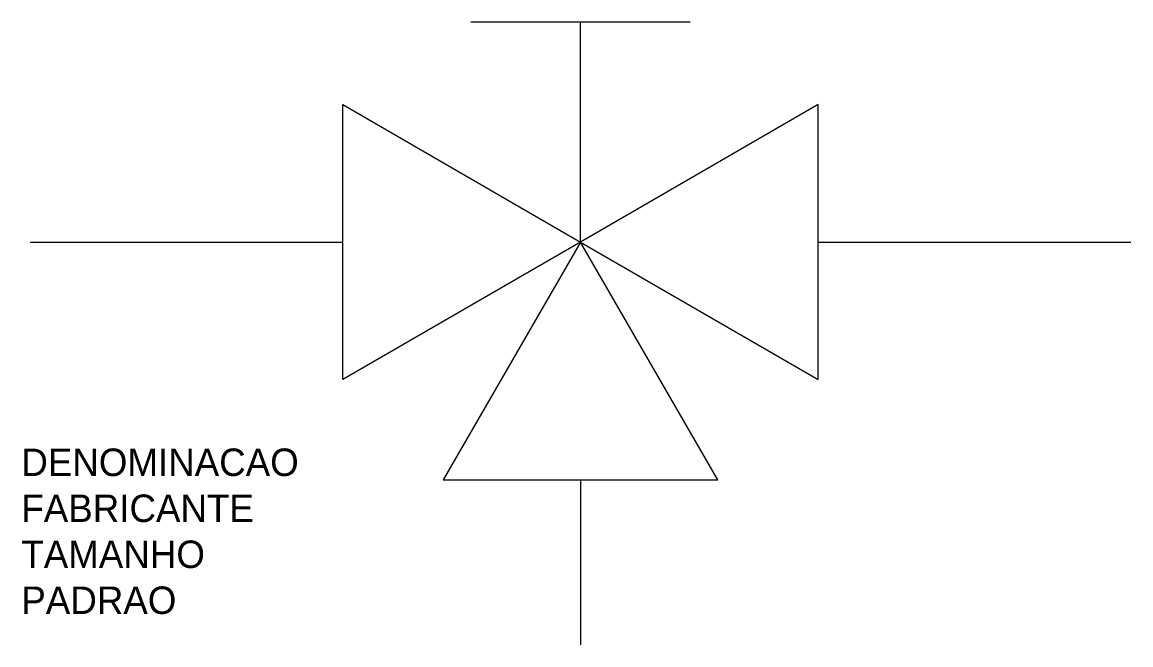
# Model space of a CAD drawing. Extents: x 93 to 294, y 110 to 223.
import ezdxf

# ---------------------------------------------------------------- set-up
doc = ezdxf.new("R2010")
doc.units = 0
doc.layers.add('TUPY', color=3, linetype='CONTINUOUS')

msp = doc.modelspace()

# ---------------------------------------------------------------- linework, layer by layer
at = {"layer": 'TUPY', "color": 0}
for p, q in [((214.27, 223.02), (174.27, 223.02)), ((194.27, 183.02), (194.27, 223.02)), ((94.06, 183.02), (150.97, 183.02)), ((237.58, 183.02), (294.49, 183.02)), ((194.27, 139.72), (194.27, 109.72))]:
    msp.add_line(p, q, dxfattribs=at)
for points in [[(150.97, 158.02), (150.97, 208.02), (194.27, 183.02)], [(237.58, 158.02), (237.58, 208.02), (194.27, 183.02)], [(169.27, 139.72), (219.27, 139.72), (194.27, 183.02)]]:
    msp.add_lwpolyline(points, close=True, dxfattribs=at)

# ---------------------------------------------------------------- texts
at = {"layer": 'TUPY', "color": 0, "flags": 1}
for tag, p, s in [('DENOMINACAO', (92.44, 140.44), 'VALVULA DE MUDANCA'), ('FABRICANTE', (92.44, 132.07), ''), ('TAMANHO', (92.44, 123.7), ''), ('PADRAO', (92.44, 115.33), '')]:
    msp.add_attdef(tag, p, s, height=5, dxfattribs=at)

doc.saveas('drawing.dxf')
